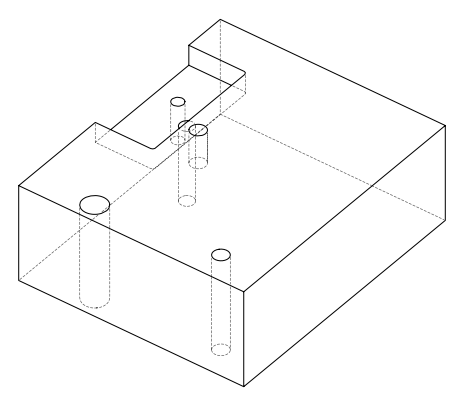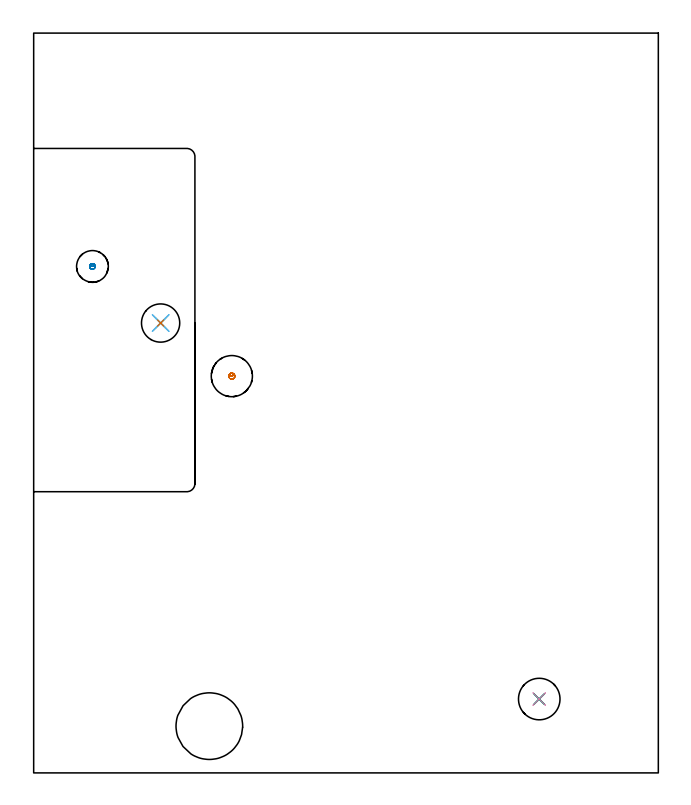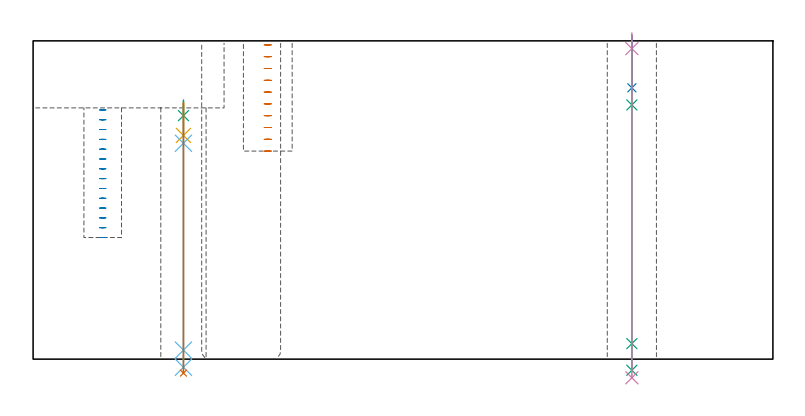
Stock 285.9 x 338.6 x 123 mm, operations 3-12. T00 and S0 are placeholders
(PLAN: 12 operations, 10 tool changes, 202.4 min)
(1 MILL_SLOT | SLOT_PARTIAL_RECTANGULAR | NXT0201_008 | Follow Part, ap 1.5, ae 75% | 193.26 min | 300130 mm3)
(2 MILL_THROUGH_HOLE_FROM_SOLID_MATERIAL | STEP1HOLE_2 | NXT0201_007 | Circular | 5.57 min | 89522 mm3)
(3 MILL_BLIND_HOLE_FROM_SOLID_MATERIAL | STEP1POCKET | NXT0201_012 | Spiral | 0.54 min | 11827 mm3)
(4 MILL_BLIND_HOLE_FROM_SOLID_MATERIAL_1 | STEP1POCKET_1 | UGT0201_130 | Spiral | 0.68 min | 8270 mm3)
(5 SPOT_DRILL | STEP1HOLE | NXT0321_9005460120000 | 0.05 min | 186 mm3)
(6 SPOT_DRILL_1 | STEP1HOLE_1 | NXT0321_9005460120000 | 0.05 min | 186 mm3)
(7 DRILL_BLIND_HOLE_INTO_CENTER | STEP1HOLE | UGT0301_191 | 0.06 min | 278 mm3)
(8 GUN_DRILL_THROUGH_HOLE | STEP1HOLE | UGT0307_003 | 0.5 min | 3355 mm3)
(9 SPADE_DRILL_TO_ENLARGE_THROUGH_HOLE | STEP1HOLE | UGT0306_008 | 0.42 min | 19514 mm3)
(10 DRILL_BLIND_HOLE_INTO_CENTER_1 | STEP1HOLE_1 | NXT0301_092 | 0.08 min | 1723 mm3)
(11 GUN_DRILL_THROUGH_HOLE_1 | STEP1HOLE_1 | UGT0307_009 | 0.62 min | 11994 mm3)
(12 DRILL_TO_ENLARGE_THROUGH_HOLE | STEP1HOLE_1 | UGT0301_048 | 0.53 min | 20925 mm3)
(TOOL NXT0201_008 | ENDMILL 6mm [2P460-0600-NA 1630] | D6 FL26 Z6)
(TOOL NXT0201_007 | ENDMILL 25mm [R216.25-25050GCK54P 1620] | D25 R3 FL54 Z5)
(TOOL NXT0201_012 | ENDMILL 16mm [2P460-1600-NA 1630] | D16 FL38 Z6)
(TOOL UGT0201_130 | Carbide End Mill 12.0 | D12 FL15 Z4)
(TOOL NXT0321_9005460120000 | NC Spot Drill, 142deg, 12mm, Carbide, Uncoated | D12 PA142 FL30 Z2)
(TOOL UGT0301_191 | Twist Drill 7.1 mm | D7.1 PA118 FL66 Z2)
(TOOL UGT0307_003 | Gun Drill 7 mm | D7 PA130 FL24 Z1)
(TOOL UGT0306_008 | Spade Drill 17.5mm | D17.5 PA132 FL10 Z2)
(TOOL NXT0301_092 | Carbide Drill 12.1mm [860.1-1210-061A1-MM 2214] | D12.1 PA140 FL77 Z2)
(TOOL UGT0307_009 | Gun Drill 12 mm | D12 PA130 FL24 Z1)
(TOOL UGT0301_048 | Twist Drill 19 mm | D19 PA118 FL135 Z2)
(OP 3 MILL_BLIND_HOLE_FROM_SOLID_MATERIAL)
G17 G21 G94 G90
T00 M6
G54
G17 G0 G90 X90.7 Y181.6 S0 M3
G43 Z133. H1
Z121.44
G94 G3 X91.4 Y182.3 R0.7 F250.
X90.7 Y183. R0.7
X89.3 Y181.6 R1.4
X90.7 Y183. R-1.4
X90. Y182.3 R0.7
X90.7 Y181.6 R0.7
G0 Z116.88
G3 X91.4 Y182.3 R0.7
X90.7 Y183. R0.7
X89.3 Y181.6 R1.4
X90.7 Y183. R-1.4
X90. Y182.3 R0.7
X90.7 Y181.6 R0.7
G0 Z112.32
G3 X91.4 Y182.3 R0.7
X90.7 Y183. R0.7
X89.3 Y181.6 R1.4
X90.7 Y183. R-1.4
X90. Y182.3 R0.7
X90.7 Y181.6 R0.7
G0 Z107.76
G3 X91.4 Y182.3 R0.7
X90.7 Y183. R0.7
X89.3 Y181.6 R1.4
X90.7 Y183. R-1.4
X90. Y182.3 R0.7
X90.7 Y181.6 R0.7
G0 Z103.2
G3 X91.4 Y182.3 R0.7
X90.7 Y183. R0.7
X89.3 Y181.6 R1.4
X90.7 Y183. R-1.4
X90. Y182.3 R0.7
X90.7 Y181.6 R0.7
G0 Z98.64
G3 X91.4 Y182.3 R0.7
X90.7 Y183. R0.7
X89.3 Y181.6 R1.4
X90.7 Y183. R-1.4
X90. Y182.3 R0.7
X90.7 Y181.6 R0.7
G0 Z94.08
G3 X91.4 Y182.3 R0.7
X90.7 Y183. R0.7
X89.3 Y181.6 R1.4
X90.7 Y183. R-1.4
X90. Y182.3 R0.7
X90.7 Y181.6 R0.7
G0 Z89.52
G3 X91.4 Y182.3 R0.7
X90.7 Y183. R0.7
X89.3 Y181.6 R1.4
X90.7 Y183. R-1.4
X90. Y182.3 R0.7
X90.7 Y181.6 R0.7
G0 Z84.96
G3 X91.4 Y182.3 R0.7
X90.7 Y183. R0.7
X89.3 Y181.6 R1.4
X90.7 Y183. R-1.4
X90. Y182.3 R0.7
X90.7 Y181.6 R0.7
G0 Z80.4
G3 X91.4 Y182.3 R0.7
X90.7 Y183. R0.7
X89.3 Y181.6 R1.4
X90.7 Y183. R-1.4
X90. Y182.3 R0.7
X90.7 Y181.6 R0.7
G0 Z133.
M5
M2
(OP 4 MILL_BLIND_HOLE_FROM_SOLID_MATERIAL_1)
G17 G21 G94 G90
T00 M6
G54
G17 G0 G90 X26.9 Y231.8 S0 M3
G43 Z133. H0
Z96.307
G94 G3 X27.525 Y232.425 R0.625 F250.
X26.9 Y233.05 R0.625
X25.65 Y231.8 R1.25
X26.9 Y233.05 R-1.25
X26.275 Y232.425 R0.625
X26.9 Y231.8 R0.625
G0 Z92.514
G3 X27.525 Y232.425 R0.625
X26.9 Y233.05 R0.625
X25.65 Y231.8 R1.25
X26.9 Y233.05 R-1.25
X26.275 Y232.425 R0.625
X26.9 Y231.8 R0.625
G0 Z88.721
G3 X27.525 Y232.425 R0.625
X26.9 Y233.05 R0.625
X25.65 Y231.8 R1.25
X26.9 Y233.05 R-1.25
X26.275 Y232.425 R0.625
X26.9 Y231.8 R0.625
G0 Z84.929
G3 X27.525 Y232.425 R0.625
X26.9 Y233.05 R0.625
X25.65 Y231.8 R1.25
X26.9 Y233.05 R-1.25
X26.275 Y232.425 R0.625
X26.9 Y231.8 R0.625
G0 Z81.136
G3 X27.525 Y232.425 R0.625
X26.9 Y233.05 R0.625
X25.65 Y231.8 R1.25
X26.9 Y233.05 R-1.25
X26.275 Y232.425 R0.625
X26.9 Y231.8 R0.625
G0 Z77.343
G3 X27.525 Y232.425 R0.625
X26.9 Y233.05 R0.625
X25.65 Y231.8 R1.25
X26.9 Y233.05 R-1.25
X26.275 Y232.425 R0.625
X26.9 Y231.8 R0.625
G0 Z73.55
G3 X27.525 Y232.425 R0.625
X26.9 Y233.05 R0.625
X25.65 Y231.8 R1.25
X26.9 Y233.05 R-1.25
X26.275 Y232.425 R0.625
X26.9 Y231.8 R0.625
G0 Z69.757
G3 X27.525 Y232.425 R0.625
X26.9 Y233.05 R0.625
X25.65 Y231.8 R1.25
X26.9 Y233.05 R-1.25
X26.275 Y232.425 R0.625
X26.9 Y231.8 R0.625
G0 Z65.964
G3 X27.525 Y232.425 R0.625
X26.9 Y233.05 R0.625
X25.65 Y231.8 R1.25
X26.9 Y233.05 R-1.25
X26.275 Y232.425 R0.625
X26.9 Y231.8 R0.625
G0 Z62.171
G3 X27.525 Y232.425 R0.625
X26.9 Y233.05 R0.625
X25.65 Y231.8 R1.25
X26.9 Y233.05 R-1.25
X26.275 Y232.425 R0.625
X26.9 Y231.8 R0.625
G0 Z58.379
G3 X27.525 Y232.425 R0.625
X26.9 Y233.05 R0.625
X25.65 Y231.8 R1.25
X26.9 Y233.05 R-1.25
X26.275 Y232.425 R0.625
X26.9 Y231.8 R0.625
G0 Z54.586
G3 X27.525 Y232.425 R0.625
X26.9 Y233.05 R0.625
X25.65 Y231.8 R1.25
X26.9 Y233.05 R-1.25
X26.275 Y232.425 R0.625
X26.9 Y231.8 R0.625
G0 Z50.793
G3 X27.525 Y232.425 R0.625
X26.9 Y233.05 R0.625
X25.65 Y231.8 R1.25
X26.9 Y233.05 R-1.25
X26.275 Y232.425 R0.625
X26.9 Y231.8 R0.625
G0 Z47.
G3 X27.525 Y232.425 R0.625
X26.9 Y233.05 R0.625
X25.65 Y231.8 R1.25
X26.9 Y233.05 R-1.25
X26.275 Y232.425 R0.625
X26.9 Y231.8 R0.625
G0 Z133.
M5
M2
(OP 5 SPOT_DRILL)
G17 G21 G94 G90
T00 M6
G54
G17 G0 G90 X58.1 Y205.9 S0 M3
G43 Z133. H0
G94 G81 G98 Z94.1 F250. R100.1
G80
M5
M2
(OP 6 SPOT_DRILL_1)
G17 G21 G94 G90
T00 M6
G54
G17 G0 G90 X231.4 Y33.8 S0 M3
G43 Z133. H0
G94 G81 G98 Z120. F250. R126.
G80
M5
M2
(OP 7 DRILL_BLIND_HOLE_INTO_CENTER)
G17 G21 G94 G90
T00 M6
G54
G17 G0 G90 X58.1 Y205.9 S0 M3
G43 Z133. H0
G94 G81 G98 Z86.45 F250. R99.1
G80
M5
M2
(OP 8 GUN_DRILL_THROUGH_HOLE)
G17 G21 G94 G90
T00 M6
G54
G17 G0 G90 X58.1 Y205.9 M8
G43 Z133. H0
Z97.846
S716 M3
G94 G1 Z83.421 F125. M26
G4 X.084
Z3.5 F250.
G4 X.084
Z-3.132 F125.
G4 X.084
M5
M9
G0 Z97.846
Z133.
M2
(OP 9 SPADE_DRILL_TO_ENLARGE_THROUGH_HOLE)
G17 G21 G94 G90
T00 M6
G54
G17 G0 G90 X58.1 Y205.9 S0 M3
G43 Z133. H0
G94 G73 G98 Z-5.396 F250. Q17.083 R99.1
G80
M5
M2
(OP 10 DRILL_BLIND_HOLE_INTO_CENTER_1)
G17 G21 G94 G90
T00 M6
G54
G17 G0 G90 X231.4 Y33.8 S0 M3
G43 Z133. H1
G94 G81 G98 Z104.85 F250. R125.
G80
M5
M2
(OP 11 GUN_DRILL_THROUGH_HOLE_1)
G17 G21 G94 G90
T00 M6
G54
G17 G0 G90 X231.4 Y33.8 M8
G43 Z133. H0
Z119.146
S716 M3
G94 G1 Z98.236 F125. M26
G4 X.084
Z6. F250.
G4 X.084
Z-4.298 F125.
G4 X.084
M5
M9
G0 Z119.146
Z133.
M2
(OP 12 DRILL_TO_ENLARGE_THROUGH_HOLE)
G17 G21 G94 G90
T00 M6
G54
G17 G0 G90 X231.4 Y33.8 S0 M3
G43 Z133. H0
G94 G73 G98 Z-7.208 F250. Q18.601 R125.
G80
M5
M2
